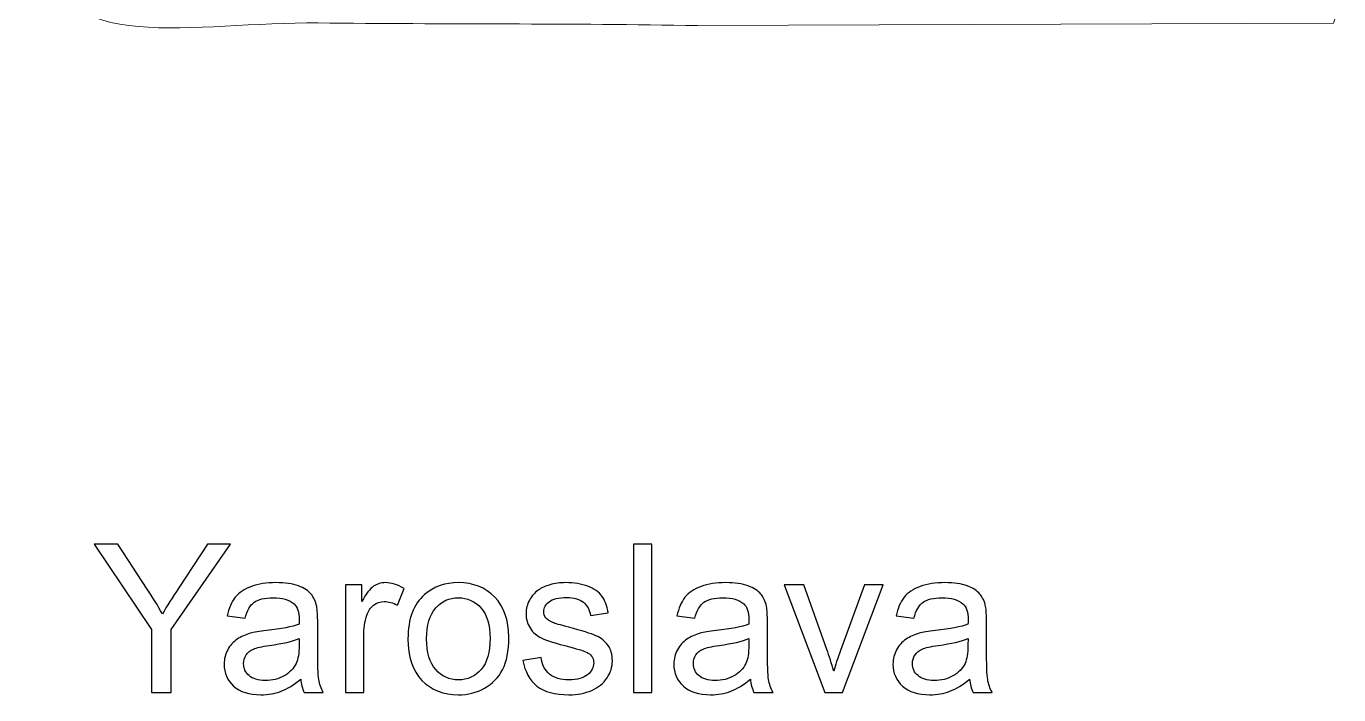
# Model space of a CAD drawing. Header units: millimetres. Extents: x -454 to -170, y -263 to 30.
# Drawn here: x -224.4 to -170.8, y -50.8 to -23.5 of the extents above; entities that cross this region are included whole.
import ezdxf

# ---------------------------------------------------------------- set-up
doc = ezdxf.new("R2010")
doc.units = ezdxf.units.MM
doc.header["$MEASUREMENT"] = 0
doc.layers.add('layer 1', color=7, linetype='Continuous')

msp = doc.modelspace()

# ---------------------------------------------------------------- linework, layer by layer
at = {"layer": 'layer 1', "color": 250, "lineweight": 9}
msp.add_open_spline([(-181.1096, 28.1501), (-181.1096, 28.1501), (-180.1604, 28.3979), (-180.1604, 28.3979), (-180.1604, 28.3979), (-180.1604, 28.3979), (-180.4014, 27.2153), (-180.4014, 27.2153), (-180.4014, 27.2153), (-179.3274, 27.1638), (-178.4358, 26.8066), (-178.0154, 27.7145), (-178.0154, 27.7145), (-178.0154, 27.7145), (-177.9142, 27.5466), (-177.9142, 27.5466), (-177.9142, 27.5466), (-174.8712, 28.0384), (-177.021, 27.4036), (-174.682, 28.4106), (-174.682, 28.4106), (-174.2771, 28.5849), (-174.3782, 27.994), (-174.1368, 28.6043), (-174.1368, 28.6043), (-174.0905, 28.7213), (-173.9443, 28.6535), (-173.8513, 28.6882), (-173.8513, 28.6882), (-176.273, 28.7344), (-179.3575, 28.2624), (-181.4585, 29.2907), (-181.4585, 29.2907), (-181.4585, 29.2907), (-181.8473, 29.2494), (-181.8473, 29.2494), (-181.8473, 29.2494), (-188.9149, 28.9425), (-196.826, 29.373), (-204.011, 29.3934), (-204.011, 29.3934), (-207.5288, 29.4033), (-211.0496, 29.4714), (-214.5676, 29.4738), (-214.5676, 29.4738), (-217.6512, 29.4758), (-221.7754, 30.2613), (-223.3938, 27.6979), (-223.3938, 27.6979), (-223.3938, 27.6979), (-223.3982, 26.8974), (-223.3982, 26.8974), (-223.3982, 26.8974), (-223.1742, 23.7777), (-223.0917, 18.3442), (-223.3732, 15.2393), (-223.3732, 15.2393), (-223.7187, 11.4288), (-223.1027, 7.8825), (-223.5557, 3.8194), (-223.5557, 3.8194), (-224.3736, -3.5151), (-223.1106, -12.7215), (-223.3503, -20.3469), (-223.3503, -20.3469), (-223.4564, -24.8038), (-217.4004, -23.2945), (-212.4675, -23.3521), (-212.4675, -23.3521), (-207.3078, -23.4124), (-202.1431, -23.3629), (-196.9836, -23.463), (-196.9836, -23.463), (-196.9836, -23.463), (-171.0268, -23.3628), (-171.0268, -23.3628), (-171.0268, -23.3628), (-171.0268, -23.3628), (-170.8154, -22.679), (-170.8154, -22.679), (-170.8154, -22.679), (-170.8154, -22.679), (-171.3505, -7.9235), (-171.3505, -7.9235), (-171.3505, -7.9235), (-171.3505, -7.9235), (-171.4393, -12.8993), (-171.4393, -12.8993), (-171.4393, -12.8993), (-173.2334, -13.0593), (-172.5813, -12.2957), (-174.3313, -13.2261), (-174.3313, -13.2261), (-173.1581, -14.3079), (-173.422, -14.1175), (-171.5885, -13.9865), (-171.5885, -13.9865), (-171.5885, -13.9865), (-171.583, -18.1967), (-171.583, -18.1967), (-171.583, -18.1967), (-171.583, -18.1967), (-174.3864, -18.9538), (-174.3864, -18.9538), (-174.3864, -18.9538), (-176.0865, -19.3044), (-175.7136, -20.6463), (-175.8963, -22.0969), (-175.8963, -22.0969), (-175.8963, -22.0969), (-180.1594, -22.137), (-180.1594, -22.137), (-180.1594, -22.137), (-180.1594, -22.137), (-180.5119, -17.4662), (-180.5119, -17.4662), (-180.5119, -17.4662), (-180.5328, -18.5125), (-180.0473, -18.4877), (-179.2149, -18.7846), (-179.2149, -18.7846), (-179.2411, -17.5828), (-180.0777, -17.9429), (-180.0526, -15.4425)], degree=3, knots=[0, 0, 0, 0, 0.03125, 0.03125, 0.03125, 0.03125, 0.0625, 0.0625, 0.0625, 0.0625, 0.09375, 0.09375, 0.09375, 0.09375, 0.125, 0.125, 0.125, 0.125, 0.15625, 0.15625, 0.15625, 0.15625, 0.1875, 0.1875, 0.1875, 0.1875, 0.21875, 0.21875, 0.21875, 0.21875, 0.25, 0.25, 0.25, 0.25, 0.28125, 0.28125, 0.28125, 0.28125, 0.3125, 0.3125, 0.3125, 0.3125, 0.34375, 0.34375, 0.34375, 0.34375, 0.375, 0.375, 0.375, 0.375, 0.40625, 0.40625, 0.40625, 0.40625, 0.4375, 0.4375, 0.4375, 0.4375, 0.46875, 0.46875, 0.46875, 0.46875, 0.5, 0.5, 0.5, 0.5, 0.53125, 0.53125, 0.53125, 0.53125, 0.5625, 0.5625, 0.5625, 0.5625, 0.59375, 0.59375, 0.59375, 0.59375, 0.625, 0.625, 0.625, 0.625, 0.65625, 0.65625, 0.65625, 0.65625, 0.6875, 0.6875, 0.6875, 0.6875, 0.71875, 0.71875, 0.71875, 0.71875, 0.75, 0.75, 0.75, 0.75, 0.78125, 0.78125, 0.78125, 0.78125, 0.8125, 0.8125, 0.8125, 0.8125, 0.84375, 0.84375, 0.84375, 0.84375, 0.875, 0.875, 0.875, 0.875, 0.90625, 0.90625, 0.90625, 0.90625, 0.9375, 0.9375, 0.9375, 0.9375, 1, 1, 1, 1], dxfattribs=at)
at = {"layer": 'layer 1', "color": 250}
for points, knots in [([(-219.2631, -50.704), (-219.2631, -50.704), (-219.2631, -48.1358), (-219.2631, -48.1358), (-219.2631, -48.1358), (-219.2631, -48.1358), (-221.5999, -44.6418), (-221.5999, -44.6418), (-221.5999, -44.6418), (-221.5999, -44.6418), (-220.6347, -44.6418), (-220.6347, -44.6418), (-220.6347, -44.6418), (-220.6347, -44.6418), (-219.4367, -46.4763), (-219.4367, -46.4763), (-219.4367, -46.4763), (-219.2137, -46.8164), (-219.0063, -47.1565), (-218.8172, -47.4965), (-218.8172, -47.4965), (-218.6323, -47.179), (-218.408, -46.8234), (-218.1469, -46.4283), (-218.1469, -46.4283), (-218.1469, -46.4283), (-216.9729, -44.6418), (-216.9729, -44.6418), (-216.9729, -44.6418), (-216.9729, -44.6418), (-216.0373, -44.6418), (-216.0373, -44.6418), (-216.0373, -44.6418), (-216.0373, -44.6418), (-218.4588, -48.1358), (-218.4588, -48.1358), (-218.4588, -48.1358), (-218.4588, -48.1358), (-218.4588, -50.704), (-218.4588, -50.704), (-218.4588, -50.704), (-218.4588, -50.704), (-219.2631, -50.704), (-219.2631, -50.704)], [0, 0, 0, 0, 0.0833333, 0.0833333, 0.0833333, 0.0833333, 0.1666667, 0.1666667, 0.1666667, 0.1666667, 0.25, 0.25, 0.25, 0.25, 0.3333333, 0.3333333, 0.3333333, 0.3333333, 0.4166667, 0.4166667, 0.4166667, 0.4166667, 0.5, 0.5, 0.5, 0.5, 0.5833333, 0.5833333, 0.5833333, 0.5833333, 0.6666667, 0.6666667, 0.6666667, 0.6666667, 0.75, 0.75, 0.75, 0.75, 0.8333333, 0.8333333, 0.8333333, 0.8333333, 1, 1, 1, 1]), ([(-199.5921, -50.704), (-199.5921, -50.704), (-199.5921, -44.6418), (-199.5921, -44.6418), (-199.5921, -44.6418), (-199.5921, -44.6418), (-198.8471, -44.6418), (-198.8471, -44.6418), (-198.8471, -44.6418), (-198.8471, -44.6418), (-198.8471, -50.704), (-198.8471, -50.704), (-198.8471, -50.704), (-198.8471, -50.704), (-199.5921, -50.704), (-199.5921, -50.704)], [0, 0, 0, 0, 0.2, 0.2, 0.2, 0.2, 0.4, 0.4, 0.4, 0.4, 0.6, 0.6, 0.6, 0.6, 1, 1, 1, 1]), ([(-213.1756, -50.1537), (-213.4522, -50.3893), (-213.7189, -50.5544), (-213.9743, -50.6518), (-213.9743, -50.6518), (-214.2297, -50.7492), (-214.5034, -50.7971), (-214.797, -50.7971), (-214.797, -50.7971), (-215.2796, -50.7971), (-215.6507, -50.68), (-215.9103, -50.4444), (-215.9103, -50.4444), (-216.17, -50.2101), (-216.2998, -49.9095), (-216.2998, -49.5441), (-216.2998, -49.5441), (-216.2998, -49.3296), (-216.2504, -49.1334), (-216.153, -48.9556), (-216.153, -48.9556), (-216.0543, -48.7778), (-215.9259, -48.6367), (-215.7678, -48.5295), (-215.7678, -48.5295), (-215.6084, -48.4222), (-215.4306, -48.3404), (-215.2316, -48.2853), (-215.2316, -48.2853), (-215.0848, -48.2472), (-214.8633, -48.2106), (-214.5684, -48.1739), (-214.5684, -48.1739), (-213.9672, -48.1033), (-213.5227, -48.0172), (-213.2391, -47.9185), (-213.2391, -47.9185), (-213.2363, -47.8169), (-213.2349, -47.7519), (-213.2349, -47.7251), (-213.2349, -47.7251), (-213.2349, -47.4232), (-213.3054, -47.2101), (-213.4465, -47.0859), (-213.4465, -47.0859), (-213.637, -46.918), (-213.9207, -46.8347), (-214.296, -46.8347), (-214.296, -46.8347), (-214.6474, -46.8347), (-214.907, -46.8968), (-215.0735, -47.0196), (-215.0735, -47.0196), (-215.2415, -47.1423), (-215.3642, -47.3597), (-215.4447, -47.6729), (-215.4447, -47.6729), (-215.4447, -47.6729), (-216.1728, -47.5713), (-216.1728, -47.5713), (-216.1728, -47.5713), (-216.1065, -47.2595), (-215.9978, -47.0069), (-215.8454, -46.815), (-215.8454, -46.815), (-215.693, -46.6231), (-215.4729, -46.4763), (-215.185, -46.3719), (-215.185, -46.3719), (-214.8986, -46.2689), (-214.5641, -46.2166), (-214.1859, -46.2166), (-214.1859, -46.2166), (-213.8106, -46.2166), (-213.5044, -46.2604), (-213.2687, -46.3493), (-213.2687, -46.3493), (-213.0345, -46.4382), (-212.8609, -46.5483), (-212.7508, -46.6823), (-212.7508, -46.6823), (-212.6408, -46.8164), (-212.5632, -46.9857), (-212.518, -47.1903), (-212.518, -47.1903), (-212.494, -47.3173), (-212.4813, -47.5459), (-212.4813, -47.8747), (-212.4813, -47.8747), (-212.4813, -47.8747), (-212.4813, -48.8625), (-212.4813, -48.8625), (-212.4813, -48.8625), (-212.4813, -49.5525), (-212.4658, -49.9886), (-212.4348, -50.1734), (-212.4348, -50.1734), (-212.4051, -50.3583), (-212.343, -50.5347), (-212.2527, -50.704), (-212.2527, -50.704), (-212.2527, -50.704), (-213.0317, -50.704), (-213.0317, -50.704), (-213.0317, -50.704), (-213.1064, -50.5474), (-213.1544, -50.3639), (-213.1756, -50.1537)], [0, 0, 0, 0, 0.0357143, 0.0357143, 0.0357143, 0.0357143, 0.0714286, 0.0714286, 0.0714286, 0.0714286, 0.1071429, 0.1071429, 0.1071429, 0.1071429, 0.1428571, 0.1428571, 0.1428571, 0.1428571, 0.1785714, 0.1785714, 0.1785714, 0.1785714, 0.2142857, 0.2142857, 0.2142857, 0.2142857, 0.25, 0.25, 0.25, 0.25, 0.2857143, 0.2857143, 0.2857143, 0.2857143, 0.3214286, 0.3214286, 0.3214286, 0.3214286, 0.3571429, 0.3571429, 0.3571429, 0.3571429, 0.3928571, 0.3928571, 0.3928571, 0.3928571, 0.4285714, 0.4285714, 0.4285714, 0.4285714, 0.4642857, 0.4642857, 0.4642857, 0.4642857, 0.5, 0.5, 0.5, 0.5, 0.5357143, 0.5357143, 0.5357143, 0.5357143, 0.5714286, 0.5714286, 0.5714286, 0.5714286, 0.6071429, 0.6071429, 0.6071429, 0.6071429, 0.6428571, 0.6428571, 0.6428571, 0.6428571, 0.6785714, 0.6785714, 0.6785714, 0.6785714, 0.7142857, 0.7142857, 0.7142857, 0.7142857, 0.75, 0.75, 0.75, 0.75, 0.7857143, 0.7857143, 0.7857143, 0.7857143, 0.8214286, 0.8214286, 0.8214286, 0.8214286, 0.8571429, 0.8571429, 0.8571429, 0.8571429, 0.8928571, 0.8928571, 0.8928571, 0.8928571, 0.9285714, 0.9285714, 0.9285714, 0.9285714, 1, 1, 1, 1]), ([(-211.3454, -50.704), (-211.3454, -50.704), (-211.3454, -46.3098), (-211.3454, -46.3098), (-211.3454, -46.3098), (-211.3454, -46.3098), (-210.6765, -46.3098), (-210.6765, -46.3098), (-210.6765, -46.3098), (-210.6765, -46.3098), (-210.6765, -46.9829), (-210.6765, -46.9829), (-210.6765, -46.9829), (-210.5058, -46.671), (-210.3477, -46.465), (-210.2024, -46.3662), (-210.2024, -46.3662), (-210.057, -46.266), (-209.8976, -46.2166), (-209.724, -46.2166), (-209.724, -46.2166), (-209.4728, -46.2166), (-209.2174, -46.2957), (-208.9578, -46.4523), (-208.9578, -46.4523), (-208.9578, -46.4523), (-209.223, -47.1395), (-209.223, -47.1395), (-209.223, -47.1395), (-209.4037, -47.0379), (-209.5843, -46.9871), (-209.7649, -46.9871), (-209.7649, -46.9871), (-209.9272, -46.9871), (-210.0725, -47.0365), (-210.2009, -47.1339), (-210.2009, -47.1339), (-210.3294, -47.2312), (-210.4211, -47.3667), (-210.4761, -47.5403), (-210.4761, -47.5403), (-210.5594, -47.8042), (-210.6003, -48.0934), (-210.6003, -48.4081), (-210.6003, -48.4081), (-210.6003, -48.4081), (-210.6003, -50.704), (-210.6003, -50.704), (-210.6003, -50.704), (-210.6003, -50.704), (-211.3454, -50.704), (-211.3454, -50.704)], [0, 0, 0, 0, 0.0714286, 0.0714286, 0.0714286, 0.0714286, 0.1428571, 0.1428571, 0.1428571, 0.1428571, 0.2142857, 0.2142857, 0.2142857, 0.2142857, 0.2857143, 0.2857143, 0.2857143, 0.2857143, 0.3571429, 0.3571429, 0.3571429, 0.3571429, 0.4285714, 0.4285714, 0.4285714, 0.4285714, 0.5, 0.5, 0.5, 0.5, 0.5714286, 0.5714286, 0.5714286, 0.5714286, 0.6428571, 0.6428571, 0.6428571, 0.6428571, 0.7142857, 0.7142857, 0.7142857, 0.7142857, 0.7857143, 0.7857143, 0.7857143, 0.7857143, 0.8571429, 0.8571429, 0.8571429, 0.8571429, 1, 1, 1, 1]), ([(-208.7969, -48.5069), (-208.7969, -47.6955), (-208.5711, -47.0944), (-208.1182, -46.7035), (-208.1182, -46.7035), (-207.7414, -46.3789), (-207.2799, -46.2166), (-206.7367, -46.2166), (-206.7367, -46.2166), (-206.1341, -46.2166), (-205.6402, -46.4142), (-205.2564, -46.8093), (-205.2564, -46.8093), (-204.874, -47.203), (-204.6821, -47.7491), (-204.6821, -48.4448), (-204.6821, -48.4448), (-204.6821, -49.0092), (-204.7667, -49.4523), (-204.9361, -49.7755), (-204.9361, -49.7755), (-205.1054, -50.0986), (-205.3524, -50.3498), (-205.6769, -50.529), (-205.6769, -50.529), (-206.0001, -50.7082), (-206.3543, -50.7971), (-206.7367, -50.7971), (-206.7367, -50.7971), (-207.3519, -50.7971), (-207.8486, -50.601), (-208.2282, -50.2073), (-208.2282, -50.2073), (-208.6078, -49.8136), (-208.7969, -49.2463), (-208.7969, -48.5069)], [0, 0, 0, 0, 0.1, 0.1, 0.1, 0.1, 0.2, 0.2, 0.2, 0.2, 0.3, 0.3, 0.3, 0.3, 0.4, 0.4, 0.4, 0.4, 0.5, 0.5, 0.5, 0.5, 0.6, 0.6, 0.6, 0.6, 0.7, 0.7, 0.7, 0.7, 0.8, 0.8, 0.8, 0.8, 1, 1, 1, 1]), ([(-204.1049, -49.3917), (-204.1049, -49.3917), (-203.3683, -49.2731), (-203.3683, -49.2731), (-203.3683, -49.2731), (-203.3274, -49.5681), (-203.2117, -49.7938), (-203.0226, -49.9519), (-203.0226, -49.9519), (-202.8335, -50.1085), (-202.5682, -50.1875), (-202.2296, -50.1875), (-202.2296, -50.1875), (-201.8867, -50.1875), (-201.6327, -50.1184), (-201.4661, -49.9787), (-201.4661, -49.9787), (-201.301, -49.8404), (-201.2178, -49.6767), (-201.2178, -49.489), (-201.2178, -49.489), (-201.2178, -49.3211), (-201.2926, -49.1885), (-201.4407, -49.0925), (-201.4407, -49.0925), (-201.5452, -49.0262), (-201.7992, -48.9429), (-202.2027, -48.8399), (-202.2027, -48.8399), (-202.7474, -48.703), (-203.1242, -48.5845), (-203.3359, -48.4843), (-203.3359, -48.4843), (-203.5461, -48.3827), (-203.7056, -48.2444), (-203.8142, -48.0666), (-203.8142, -48.0666), (-203.9229, -47.8902), (-203.9779, -47.6941), (-203.9779, -47.4796), (-203.9779, -47.4796), (-203.9779, -47.2835), (-203.9328, -47.1028), (-203.8439, -46.9363), (-203.8439, -46.9363), (-203.7536, -46.7698), (-203.6322, -46.6315), (-203.4784, -46.5215), (-203.4784, -46.5215), (-203.3627, -46.4368), (-203.2046, -46.3648), (-203.0057, -46.3055), (-203.0057, -46.3055), (-202.8053, -46.2463), (-202.5922, -46.2166), (-202.3636, -46.2166), (-202.3636, -46.2166), (-202.0193, -46.2166), (-201.7173, -46.266), (-201.4577, -46.3662), (-201.4577, -46.3662), (-201.1966, -46.465), (-201.0047, -46.6005), (-200.8805, -46.7698), (-200.8805, -46.7698), (-200.7578, -46.9406), (-200.6717, -47.1677), (-200.6251, -47.4528), (-200.6251, -47.4528), (-200.6251, -47.4528), (-201.3533, -47.5544), (-201.3533, -47.5544), (-201.3533, -47.5544), (-201.3857, -47.3258), (-201.4817, -47.1466), (-201.6397, -47.0182), (-201.6397, -47.0182), (-201.7978, -46.8898), (-202.0207, -46.8263), (-202.31, -46.8263), (-202.31, -46.8263), (-202.6501, -46.8263), (-202.8942, -46.8827), (-203.0395, -46.9956), (-203.0395, -46.9956), (-203.1849, -47.1085), (-203.2583, -47.2411), (-203.2583, -47.3921), (-203.2583, -47.3921), (-203.2583, -47.4881), (-203.2286, -47.5756), (-203.168, -47.6532), (-203.168, -47.6532), (-203.1073, -47.7322), (-203.0127, -47.7985), (-202.8829, -47.8507), (-202.8829, -47.8507), (-202.8081, -47.8789), (-202.5908, -47.9424), (-202.2267, -48.0412), (-202.2267, -48.0412), (-201.7018, -48.1809), (-201.3349, -48.2966), (-201.1261, -48.3855), (-201.1261, -48.3855), (-200.9172, -48.4744), (-200.7535, -48.6057), (-200.635, -48.775), (-200.635, -48.775), (-200.5151, -48.9457), (-200.4558, -49.1574), (-200.4558, -49.4114), (-200.4558, -49.4114), (-200.4558, -49.6584), (-200.5278, -49.8912), (-200.6731, -50.1099), (-200.6731, -50.1099), (-200.8184, -50.3286), (-201.0273, -50.498), (-201.2996, -50.6179), (-201.2996, -50.6179), (-201.5734, -50.7379), (-201.8824, -50.7971), (-202.2267, -50.7971), (-202.2267, -50.7971), (-202.7968, -50.7971), (-203.2329, -50.6786), (-203.532, -50.4429), (-203.532, -50.4429), (-203.8312, -50.2059), (-204.0217, -49.8559), (-204.1049, -49.3917)], [0, 0, 0, 0, 0.0294118, 0.0294118, 0.0294118, 0.0294118, 0.0588235, 0.0588235, 0.0588235, 0.0588235, 0.0882353, 0.0882353, 0.0882353, 0.0882353, 0.1176471, 0.1176471, 0.1176471, 0.1176471, 0.1470588, 0.1470588, 0.1470588, 0.1470588, 0.1764706, 0.1764706, 0.1764706, 0.1764706, 0.2058824, 0.2058824, 0.2058824, 0.2058824, 0.2352941, 0.2352941, 0.2352941, 0.2352941, 0.2647059, 0.2647059, 0.2647059, 0.2647059, 0.2941176, 0.2941176, 0.2941176, 0.2941176, 0.3235294, 0.3235294, 0.3235294, 0.3235294, 0.3529412, 0.3529412, 0.3529412, 0.3529412, 0.3823529, 0.3823529, 0.3823529, 0.3823529, 0.4117647, 0.4117647, 0.4117647, 0.4117647, 0.4411765, 0.4411765, 0.4411765, 0.4411765, 0.4705882, 0.4705882, 0.4705882, 0.4705882, 0.5, 0.5, 0.5, 0.5, 0.5294118, 0.5294118, 0.5294118, 0.5294118, 0.5588235, 0.5588235, 0.5588235, 0.5588235, 0.5882353, 0.5882353, 0.5882353, 0.5882353, 0.6176471, 0.6176471, 0.6176471, 0.6176471, 0.6470588, 0.6470588, 0.6470588, 0.6470588, 0.6764706, 0.6764706, 0.6764706, 0.6764706, 0.7058824, 0.7058824, 0.7058824, 0.7058824, 0.7352941, 0.7352941, 0.7352941, 0.7352941, 0.7647059, 0.7647059, 0.7647059, 0.7647059, 0.7941176, 0.7941176, 0.7941176, 0.7941176, 0.8235294, 0.8235294, 0.8235294, 0.8235294, 0.8529412, 0.8529412, 0.8529412, 0.8529412, 0.8823529, 0.8823529, 0.8823529, 0.8823529, 0.9117647, 0.9117647, 0.9117647, 0.9117647, 0.9411765, 0.9411765, 0.9411765, 0.9411765, 1, 1, 1, 1]), ([(-194.824, -50.1537), (-195.1006, -50.3893), (-195.3673, -50.5544), (-195.6227, -50.6518), (-195.6227, -50.6518), (-195.8781, -50.7492), (-196.1518, -50.7971), (-196.4454, -50.7971), (-196.4454, -50.7971), (-196.928, -50.7971), (-197.2991, -50.68), (-197.5587, -50.4444), (-197.5587, -50.4444), (-197.8184, -50.2101), (-197.9482, -49.9095), (-197.9482, -49.5441), (-197.9482, -49.5441), (-197.9482, -49.3296), (-197.8988, -49.1334), (-197.8014, -48.9556), (-197.8014, -48.9556), (-197.7027, -48.7778), (-197.5743, -48.6367), (-197.4162, -48.5295), (-197.4162, -48.5295), (-197.2568, -48.4222), (-197.079, -48.3404), (-196.88, -48.2853), (-196.88, -48.2853), (-196.7332, -48.2472), (-196.5117, -48.2106), (-196.2168, -48.1739), (-196.2168, -48.1739), (-195.6156, -48.1033), (-195.1711, -48.0172), (-194.8875, -47.9185), (-194.8875, -47.9185), (-194.8847, -47.8169), (-194.8833, -47.7519), (-194.8833, -47.7251), (-194.8833, -47.7251), (-194.8833, -47.4232), (-194.9538, -47.2101), (-195.0949, -47.0859), (-195.0949, -47.0859), (-195.2854, -46.918), (-195.5691, -46.8347), (-195.9444, -46.8347), (-195.9444, -46.8347), (-196.2958, -46.8347), (-196.5554, -46.8968), (-196.7219, -47.0196), (-196.7219, -47.0196), (-196.8899, -47.1423), (-197.0126, -47.3597), (-197.0931, -47.6729), (-197.0931, -47.6729), (-197.0931, -47.6729), (-197.8212, -47.5713), (-197.8212, -47.5713), (-197.8212, -47.5713), (-197.7549, -47.2595), (-197.6462, -47.0069), (-197.4938, -46.815), (-197.4938, -46.815), (-197.3414, -46.6231), (-197.1213, -46.4763), (-196.8334, -46.3719), (-196.8334, -46.3719), (-196.547, -46.2689), (-196.2125, -46.2166), (-195.8343, -46.2166), (-195.8343, -46.2166), (-195.459, -46.2166), (-195.1528, -46.2604), (-194.9171, -46.3493), (-194.9171, -46.3493), (-194.6829, -46.4382), (-194.5093, -46.5483), (-194.3992, -46.6823), (-194.3992, -46.6823), (-194.2892, -46.8164), (-194.2116, -46.9857), (-194.1664, -47.1903), (-194.1664, -47.1903), (-194.1424, -47.3173), (-194.1297, -47.5459), (-194.1297, -47.8747), (-194.1297, -47.8747), (-194.1297, -47.8747), (-194.1297, -48.8625), (-194.1297, -48.8625), (-194.1297, -48.8625), (-194.1297, -49.5525), (-194.1142, -49.9886), (-194.0832, -50.1734), (-194.0832, -50.1734), (-194.0535, -50.3583), (-193.9914, -50.5347), (-193.9011, -50.704), (-193.9011, -50.704), (-193.9011, -50.704), (-194.6801, -50.704), (-194.6801, -50.704), (-194.6801, -50.704), (-194.7548, -50.5474), (-194.8028, -50.3639), (-194.824, -50.1537)], [0, 0, 0, 0, 0.0357143, 0.0357143, 0.0357143, 0.0357143, 0.0714286, 0.0714286, 0.0714286, 0.0714286, 0.1071429, 0.1071429, 0.1071429, 0.1071429, 0.1428571, 0.1428571, 0.1428571, 0.1428571, 0.1785714, 0.1785714, 0.1785714, 0.1785714, 0.2142857, 0.2142857, 0.2142857, 0.2142857, 0.25, 0.25, 0.25, 0.25, 0.2857143, 0.2857143, 0.2857143, 0.2857143, 0.3214286, 0.3214286, 0.3214286, 0.3214286, 0.3571429, 0.3571429, 0.3571429, 0.3571429, 0.3928571, 0.3928571, 0.3928571, 0.3928571, 0.4285714, 0.4285714, 0.4285714, 0.4285714, 0.4642857, 0.4642857, 0.4642857, 0.4642857, 0.5, 0.5, 0.5, 0.5, 0.5357143, 0.5357143, 0.5357143, 0.5357143, 0.5714286, 0.5714286, 0.5714286, 0.5714286, 0.6071429, 0.6071429, 0.6071429, 0.6071429, 0.6428571, 0.6428571, 0.6428571, 0.6428571, 0.6785714, 0.6785714, 0.6785714, 0.6785714, 0.7142857, 0.7142857, 0.7142857, 0.7142857, 0.75, 0.75, 0.75, 0.75, 0.7857143, 0.7857143, 0.7857143, 0.7857143, 0.8214286, 0.8214286, 0.8214286, 0.8214286, 0.8571429, 0.8571429, 0.8571429, 0.8571429, 0.8928571, 0.8928571, 0.8928571, 0.8928571, 0.9285714, 0.9285714, 0.9285714, 0.9285714, 1, 1, 1, 1]), ([(-191.7844, -50.704), (-191.7844, -50.704), (-193.4425, -46.3098), (-193.4425, -46.3098), (-193.4425, -46.3098), (-193.4425, -46.3098), (-192.6452, -46.3098), (-192.6452, -46.3098), (-192.6452, -46.3098), (-192.6452, -46.3098), (-191.7054, -48.9415), (-191.7054, -48.9415), (-191.7054, -48.9415), (-191.6038, -49.2251), (-191.5093, -49.5201), (-191.4232, -49.8263), (-191.4232, -49.8263), (-191.3569, -49.5949), (-191.2651, -49.3169), (-191.1452, -48.9909), (-191.1452, -48.9909), (-191.1452, -48.9909), (-190.1687, -46.3098), (-190.1687, -46.3098), (-190.1687, -46.3098), (-190.1687, -46.3098), (-189.4039, -46.3098), (-189.4039, -46.3098), (-189.4039, -46.3098), (-189.4039, -46.3098), (-191.0676, -50.704), (-191.0676, -50.704), (-191.0676, -50.704), (-191.0676, -50.704), (-191.7844, -50.704), (-191.7844, -50.704)], [0, 0, 0, 0, 0.1, 0.1, 0.1, 0.1, 0.2, 0.2, 0.2, 0.2, 0.3, 0.3, 0.3, 0.3, 0.4, 0.4, 0.4, 0.4, 0.5, 0.5, 0.5, 0.5, 0.6, 0.6, 0.6, 0.6, 0.7, 0.7, 0.7, 0.7, 0.8, 0.8, 0.8, 0.8, 1, 1, 1, 1]), ([(-185.8817, -50.1537), (-186.1583, -50.3893), (-186.425, -50.5544), (-186.6804, -50.6518), (-186.6804, -50.6518), (-186.9358, -50.7492), (-187.2095, -50.7971), (-187.5031, -50.7971), (-187.5031, -50.7971), (-187.9857, -50.7971), (-188.3568, -50.68), (-188.6164, -50.4444), (-188.6164, -50.4444), (-188.8761, -50.2101), (-189.0059, -49.9095), (-189.0059, -49.5441), (-189.0059, -49.5441), (-189.0059, -49.3296), (-188.9565, -49.1334), (-188.8591, -48.9556), (-188.8591, -48.9556), (-188.7604, -48.7778), (-188.632, -48.6367), (-188.4739, -48.5295), (-188.4739, -48.5295), (-188.3145, -48.4222), (-188.1367, -48.3404), (-187.9377, -48.2853), (-187.9377, -48.2853), (-187.7909, -48.2472), (-187.5694, -48.2106), (-187.2745, -48.1739), (-187.2745, -48.1739), (-186.6733, -48.1033), (-186.2288, -48.0172), (-185.9452, -47.9185), (-185.9452, -47.9185), (-185.9424, -47.8169), (-185.941, -47.7519), (-185.941, -47.7251), (-185.941, -47.7251), (-185.941, -47.4232), (-186.0115, -47.2101), (-186.1526, -47.0859), (-186.1526, -47.0859), (-186.3431, -46.918), (-186.6268, -46.8347), (-187.0021, -46.8347), (-187.0021, -46.8347), (-187.3535, -46.8347), (-187.6131, -46.8968), (-187.7796, -47.0196), (-187.7796, -47.0196), (-187.9476, -47.1423), (-188.0703, -47.3597), (-188.1508, -47.6729), (-188.1508, -47.6729), (-188.1508, -47.6729), (-188.8789, -47.5713), (-188.8789, -47.5713), (-188.8789, -47.5713), (-188.8126, -47.2595), (-188.7039, -47.0069), (-188.5515, -46.815), (-188.5515, -46.815), (-188.3991, -46.6231), (-188.179, -46.4763), (-187.8911, -46.3719), (-187.8911, -46.3719), (-187.6047, -46.2689), (-187.2702, -46.2166), (-186.892, -46.2166), (-186.892, -46.2166), (-186.5167, -46.2166), (-186.2105, -46.2604), (-185.9748, -46.3493), (-185.9748, -46.3493), (-185.7406, -46.4382), (-185.567, -46.5483), (-185.4569, -46.6823), (-185.4569, -46.6823), (-185.3469, -46.8164), (-185.2693, -46.9857), (-185.2241, -47.1903), (-185.2241, -47.1903), (-185.2001, -47.3173), (-185.1874, -47.5459), (-185.1874, -47.8747), (-185.1874, -47.8747), (-185.1874, -47.8747), (-185.1874, -48.8625), (-185.1874, -48.8625), (-185.1874, -48.8625), (-185.1874, -49.5525), (-185.1719, -49.9886), (-185.1409, -50.1734), (-185.1409, -50.1734), (-185.1112, -50.3583), (-185.0491, -50.5347), (-184.9588, -50.704), (-184.9588, -50.704), (-184.9588, -50.704), (-185.7378, -50.704), (-185.7378, -50.704), (-185.7378, -50.704), (-185.8125, -50.5474), (-185.8605, -50.3639), (-185.8817, -50.1537)], [0, 0, 0, 0, 0.0357143, 0.0357143, 0.0357143, 0.0357143, 0.0714286, 0.0714286, 0.0714286, 0.0714286, 0.1071429, 0.1071429, 0.1071429, 0.1071429, 0.1428571, 0.1428571, 0.1428571, 0.1428571, 0.1785714, 0.1785714, 0.1785714, 0.1785714, 0.2142857, 0.2142857, 0.2142857, 0.2142857, 0.25, 0.25, 0.25, 0.25, 0.2857143, 0.2857143, 0.2857143, 0.2857143, 0.3214286, 0.3214286, 0.3214286, 0.3214286, 0.3571429, 0.3571429, 0.3571429, 0.3571429, 0.3928571, 0.3928571, 0.3928571, 0.3928571, 0.4285714, 0.4285714, 0.4285714, 0.4285714, 0.4642857, 0.4642857, 0.4642857, 0.4642857, 0.5, 0.5, 0.5, 0.5, 0.5357143, 0.5357143, 0.5357143, 0.5357143, 0.5714286, 0.5714286, 0.5714286, 0.5714286, 0.6071429, 0.6071429, 0.6071429, 0.6071429, 0.6428571, 0.6428571, 0.6428571, 0.6428571, 0.6785714, 0.6785714, 0.6785714, 0.6785714, 0.7142857, 0.7142857, 0.7142857, 0.7142857, 0.75, 0.75, 0.75, 0.75, 0.7857143, 0.7857143, 0.7857143, 0.7857143, 0.8214286, 0.8214286, 0.8214286, 0.8214286, 0.8571429, 0.8571429, 0.8571429, 0.8571429, 0.8928571, 0.8928571, 0.8928571, 0.8928571, 0.9285714, 0.9285714, 0.9285714, 0.9285714, 1, 1, 1, 1]), ([(-208.0349, -48.5083), (-208.0349, -49.0699), (-207.9121, -49.4904), (-207.6666, -49.7684), (-207.6666, -49.7684), (-207.4196, -50.0478), (-207.1106, -50.1875), (-206.7367, -50.1875), (-206.7367, -50.1875), (-206.367, -50.1875), (-206.0593, -50.0478), (-205.8124, -49.767), (-205.8124, -49.767), (-205.5669, -49.4862), (-205.4441, -49.0586), (-205.4441, -48.4843), (-205.4441, -48.4843), (-205.4441, -47.9424), (-205.5683, -47.5318), (-205.8152, -47.2538), (-205.8152, -47.2538), (-206.0622, -46.9744), (-206.3698, -46.8347), (-206.7367, -46.8347), (-206.7367, -46.8347), (-207.1106, -46.8347), (-207.4196, -46.973), (-207.6666, -47.251), (-207.6666, -47.251), (-207.9121, -47.529), (-208.0349, -47.9481), (-208.0349, -48.5083)], [0, 0, 0, 0, 0.1111111, 0.1111111, 0.1111111, 0.1111111, 0.2222222, 0.2222222, 0.2222222, 0.2222222, 0.3333333, 0.3333333, 0.3333333, 0.3333333, 0.4444444, 0.4444444, 0.4444444, 0.4444444, 0.5555556, 0.5555556, 0.5555556, 0.5555556, 0.6666667, 0.6666667, 0.6666667, 0.6666667, 0.7777778, 0.7777778, 0.7777778, 0.7777778, 1, 1, 1, 1]), ([(-213.2349, -48.5027), (-213.5058, -48.6127), (-213.9122, -48.7059), (-214.4541, -48.7821), (-214.4541, -48.7821), (-214.7617, -48.8258), (-214.979, -48.8752), (-215.106, -48.9302), (-215.106, -48.9302), (-215.233, -48.9853), (-215.3304, -49.0657), (-215.3995, -49.1701), (-215.3995, -49.1701), (-215.4687, -49.2759), (-215.5039, -49.3931), (-215.5039, -49.5229), (-215.5039, -49.5229), (-215.5039, -49.719), (-215.4291, -49.8841), (-215.2782, -50.0154), (-215.2782, -50.0154), (-215.1272, -50.1466), (-214.907, -50.2129), (-214.6177, -50.2129), (-214.6177, -50.2129), (-214.3313, -50.2129), (-214.0759, -50.1508), (-213.8515, -50.0253), (-213.8515, -50.0253), (-213.6286, -49.9011), (-213.4635, -49.7303), (-213.359, -49.5144), (-213.359, -49.5144), (-213.2786, -49.3465), (-213.2391, -49.0996), (-213.2391, -48.7736), (-213.2391, -48.7736), (-213.2391, -48.7736), (-213.2349, -48.5027), (-213.2349, -48.5027)], [0, 0, 0, 0, 0.0909091, 0.0909091, 0.0909091, 0.0909091, 0.1818182, 0.1818182, 0.1818182, 0.1818182, 0.2727273, 0.2727273, 0.2727273, 0.2727273, 0.3636364, 0.3636364, 0.3636364, 0.3636364, 0.4545455, 0.4545455, 0.4545455, 0.4545455, 0.5454545, 0.5454545, 0.5454545, 0.5454545, 0.6363636, 0.6363636, 0.6363636, 0.6363636, 0.7272727, 0.7272727, 0.7272727, 0.7272727, 0.8181818, 0.8181818, 0.8181818, 0.8181818, 1, 1, 1, 1]), ([(-194.8833, -48.5027), (-195.1542, -48.6127), (-195.5606, -48.7059), (-196.1025, -48.7821), (-196.1025, -48.7821), (-196.4101, -48.8258), (-196.6274, -48.8752), (-196.7544, -48.9302), (-196.7544, -48.9302), (-196.8814, -48.9853), (-196.9788, -49.0657), (-197.0479, -49.1701), (-197.0479, -49.1701), (-197.1171, -49.2759), (-197.1523, -49.3931), (-197.1523, -49.5229), (-197.1523, -49.5229), (-197.1523, -49.719), (-197.0775, -49.8841), (-196.9266, -50.0154), (-196.9266, -50.0154), (-196.7756, -50.1466), (-196.5554, -50.2129), (-196.2661, -50.2129), (-196.2661, -50.2129), (-195.9797, -50.2129), (-195.7243, -50.1508), (-195.4999, -50.0253), (-195.4999, -50.0253), (-195.277, -49.9011), (-195.1119, -49.7303), (-195.0074, -49.5144), (-195.0074, -49.5144), (-194.927, -49.3465), (-194.8875, -49.0996), (-194.8875, -48.7736), (-194.8875, -48.7736), (-194.8875, -48.7736), (-194.8833, -48.5027), (-194.8833, -48.5027)], [0, 0, 0, 0, 0.0909091, 0.0909091, 0.0909091, 0.0909091, 0.1818182, 0.1818182, 0.1818182, 0.1818182, 0.2727273, 0.2727273, 0.2727273, 0.2727273, 0.3636364, 0.3636364, 0.3636364, 0.3636364, 0.4545455, 0.4545455, 0.4545455, 0.4545455, 0.5454545, 0.5454545, 0.5454545, 0.5454545, 0.6363636, 0.6363636, 0.6363636, 0.6363636, 0.7272727, 0.7272727, 0.7272727, 0.7272727, 0.8181818, 0.8181818, 0.8181818, 0.8181818, 1, 1, 1, 1]), ([(-185.941, -48.5027), (-186.2119, -48.6127), (-186.6183, -48.7059), (-187.1602, -48.7821), (-187.1602, -48.7821), (-187.4678, -48.8258), (-187.6851, -48.8752), (-187.8121, -48.9302), (-187.8121, -48.9302), (-187.9391, -48.9853), (-188.0365, -49.0657), (-188.1056, -49.1701), (-188.1056, -49.1701), (-188.1748, -49.2759), (-188.21, -49.3931), (-188.21, -49.5229), (-188.21, -49.5229), (-188.21, -49.719), (-188.1352, -49.8841), (-187.9843, -50.0154), (-187.9843, -50.0154), (-187.8333, -50.1466), (-187.6131, -50.2129), (-187.3238, -50.2129), (-187.3238, -50.2129), (-187.0374, -50.2129), (-186.782, -50.1508), (-186.5576, -50.0253), (-186.5576, -50.0253), (-186.3347, -49.9011), (-186.1696, -49.7303), (-186.0651, -49.5144), (-186.0651, -49.5144), (-185.9847, -49.3465), (-185.9452, -49.0996), (-185.9452, -48.7736), (-185.9452, -48.7736), (-185.9452, -48.7736), (-185.941, -48.5027), (-185.941, -48.5027)], [0, 0, 0, 0, 0.0909091, 0.0909091, 0.0909091, 0.0909091, 0.1818182, 0.1818182, 0.1818182, 0.1818182, 0.2727273, 0.2727273, 0.2727273, 0.2727273, 0.3636364, 0.3636364, 0.3636364, 0.3636364, 0.4545455, 0.4545455, 0.4545455, 0.4545455, 0.5454545, 0.5454545, 0.5454545, 0.5454545, 0.6363636, 0.6363636, 0.6363636, 0.6363636, 0.7272727, 0.7272727, 0.7272727, 0.7272727, 0.8181818, 0.8181818, 0.8181818, 0.8181818, 1, 1, 1, 1])]:
    msp.add_open_spline(points, degree=3, knots=knots, dxfattribs=at)

doc.saveas('drawing.dxf')
